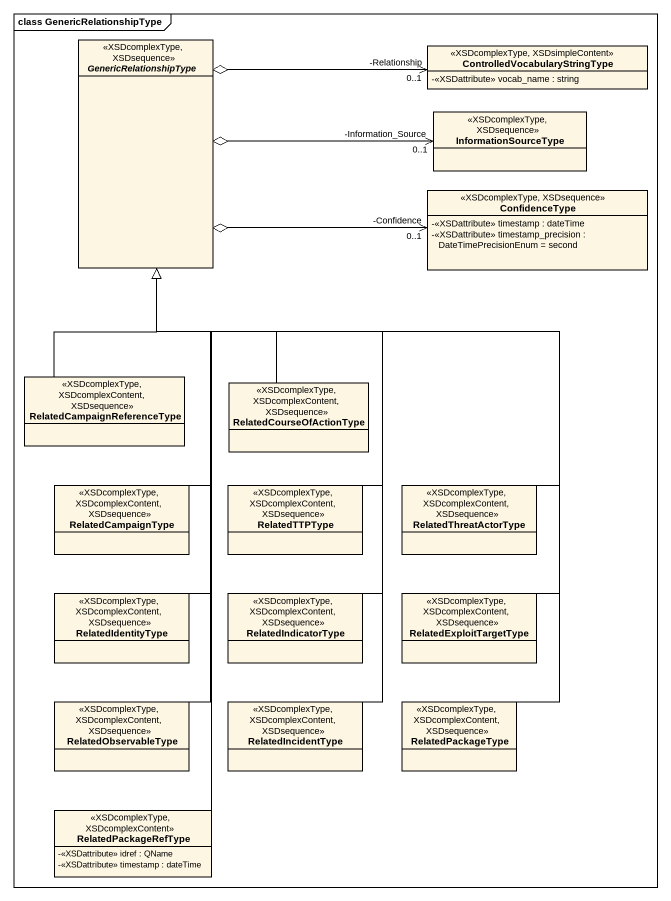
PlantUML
@startuml
mainframe class GenericRelationshipType
hide circle
hide empty members
skinparam classAttributeIconSize 0
abstract class GenericRelationshipType <<XSDcomplexType, XSDsequence>>
class "ControlledVocabularyStringType" as ControlledVocabularyStringTy <<XSDcomplexType, XSDsimpleContent>> {
  -<<XSDattribute>> vocab_name : string
}
class InformationSourceType <<XSDcomplexType, XSDsequence>>
class ConfidenceType <<XSDcomplexType, XSDsequence>> {
  -<<XSDattribute>> timestamp : dateTime
  -<<XSDattribute>> timestamp_precision : DateTimePrecisionEnum = second
}
class RelatedCampaignReferenceType <<XSDcomplexType, XSDcomplexContent, XSDsequence>>
class RelatedCourseOfActionType <<XSDcomplexType, XSDcomplexContent, XSDsequence>>
class RelatedCampaignType <<XSDcomplexType, XSDcomplexContent, XSDsequence>>
class RelatedTTPType <<XSDcomplexType, XSDcomplexContent, XSDsequence>>
class RelatedThreatActorType <<XSDcomplexType, XSDcomplexContent, XSDsequence>>
class RelatedIdentityType <<XSDcomplexType, XSDcomplexContent, XSDsequence>>
class RelatedIndicatorType <<XSDcomplexType, XSDcomplexContent, XSDsequence>>
class RelatedExploitTargetType <<XSDcomplexType, XSDcomplexContent, XSDsequence>>
class RelatedObservableType <<XSDcomplexType, XSDcomplexContent, XSDsequence>>
class RelatedIncidentType <<XSDcomplexType, XSDcomplexContent, XSDsequence>>
class RelatedPackageType <<XSDcomplexType, XSDcomplexContent, XSDsequence>>
class RelatedPackageRefType <<XSDcomplexType, XSDcomplexContent>> {
  -<<XSDattribute>> idref : QName
  -<<XSDattribute>> timestamp : dateTime
}
ControlledVocabularyStringTy "-Relationship\n0..1" <-left-o GenericRelationshipType
InformationSourceType "-Information_Source\n0..1" <-left-o GenericRelationshipType
ConfidenceType "-Confidence\n0..1" <-left-o GenericRelationshipType
RelatedCampaignReferenceType -up-|> GenericRelationshipType
RelatedCourseOfActionType -up-|> GenericRelationshipType
RelatedCampaignType -up-|> GenericRelationshipType
RelatedTTPType -up-|> GenericRelationshipType
RelatedThreatActorType -up-|> GenericRelationshipType
RelatedIdentityType -up-|> GenericRelationshipType
RelatedIndicatorType -up-|> GenericRelationshipType
RelatedExploitTargetType -up-|> GenericRelationshipType
RelatedObservableType -up-|> GenericRelationshipType
RelatedIncidentType -up-|> GenericRelationshipType
RelatedPackageType -up-|> GenericRelationshipType
RelatedPackageRefType -up-|> GenericRelationshipType
@enduml
